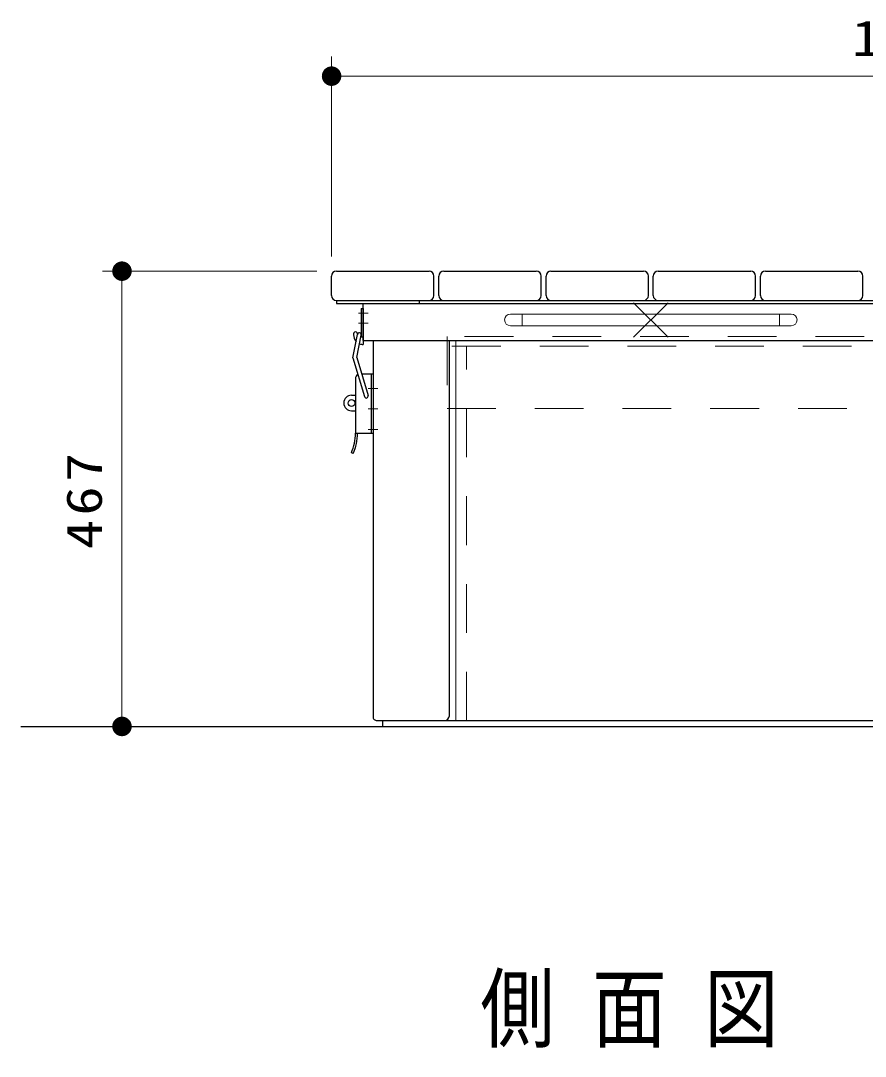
# Model space of a CAD drawing. Units: millimetres at full size, sheet at 1:20; details may follow other scales. Extents: x -7700 to 0, y 0 to 5340.
# Drawn here: x -3208 to -2341, y 1390 to 2452 of the extents above; entities that cross this region are included whole.
import ezdxf

# ---------------------------------------------------------------- set-up
doc = ezdxf.new("R2010")
doc.units = ezdxf.units.MM
doc.header["$LTSCALE"] = 20
doc.linetypes.add('USER1', pattern=[4.5, 2.5, -2])
doc.linetypes.add('USER2', pattern=[6, 3, -1, 1, -1])
doc.layers.add('layer1', color=7, linetype='Continuous', lineweight=25)
doc.styles.add('ＭＳ ゴシック', font='')
doc.styles.get('ＭＳ ゴシック').set_extended_font_data('MS Gothic')

# ---------------------------------------------------------------- blocks, each defined once
blk = doc.blocks.new('x')
at = {"color": 0, "linetype": 'Continuous', "lineweight": -2}
for p, q in [((-0.884, -0.884), (0.884, 0.884)), ((0.884, -0.884), (-0.884, 0.884))]:
    blk.add_line(p, q, dxfattribs=at)
blk = doc.blocks.new('filled_dot')
at = {"color": 0, "linetype": 'Continuous', "lineweight": -2, "const_width": 1.25}
blk.add_lwpolyline([(-0.625, 0, 1), (0.625, 0, 1)], format="xyb", close=True, dxfattribs=at)

msp = doc.modelspace()

# ---------------------------------------------------------------- linework, layer by layer
at = {"layer": 'layer1', "lineweight": 13}
for p, q in [((-2888.99, 2209.78), (-2888.99, 2414.78)), ((-2888.99, 2394.78), (-1683.99, 2394.78)), ((-2903.99, 2194.78), (-3123.99, 2194.78)), ((-3103.99, 1727.88), (-3103.99, 2194.78)), ((-2761.63, 1733.88), (-2761.63, 2123.58)), ((-2856.49, 1727.88), (-3123.99, 1727.88))]:
    msp.add_line(p, q, dxfattribs=at)
at = {"layer": 'layer1', "color": 63}
for p, q in [((-2888.99, 2169.78), (-2888.99, 2189.78)), ((-2883.99, 2194.78), (-2788.99, 2194.78)), ((-2783.99, 2169.78), (-2783.99, 2189.78)), ((-2778.99, 2169.78), (-2778.99, 2189.78)), ((-2773.99, 2194.78), (-2678.99, 2194.78)), ((-2673.99, 2169.78), (-2673.99, 2189.78)), ((-2668.99, 2169.78), (-2668.99, 2189.78)), ((-2663.99, 2194.78), (-2568.99, 2194.78)), ((-2563.99, 2169.78), (-2563.99, 2189.78)), ((-2558.99, 2169.78), (-2558.99, 2189.78)), ((-2553.99, 2194.78), (-2458.99, 2194.78)), ((-2453.99, 2169.78), (-2453.99, 2189.78)), ((-2448.99, 2169.78), (-2448.99, 2189.78)), ((-2443.99, 2194.78), (-2348.99, 2194.78)), ((-2343.99, 2169.78), (-2343.99, 2189.78)), ((-2883.99, 2164.78), (-2788.99, 2164.78)), ((-2773.99, 2164.78), (-2678.99, 2164.78)), ((-2663.99, 2164.78), (-2568.99, 2164.78)), ((-2553.99, 2164.78), (-2458.99, 2164.78)), ((-2443.99, 2164.78), (-2348.99, 2164.78))]:
    msp.add_line(p, q, dxfattribs=at)
at = {"layer": 'layer1'}
for p, q in [((-2883.99, 2164.78), (-2883.99, 2161.58)), ((-2883.99, 2164.78), (-1688.99, 2164.78)), ((-2883.99, 2161.58), (-1688.99, 2161.58)), ((-2856.49, 2123.58), (-2856.49, 2161.58)), ((-2798.99, 2164.78), (-2798.99, 2161.58)), ((-2856.49, 2123.58), (-1716.49, 2123.58)), ((-2846.49, 2123.58), (-2846.49, 1737.87)), ((-2768.18, 1738.88), (-2768.18, 2123.58)), ((-2842.49, 1733.88), (-1730.48, 1733.88)), ((-2836.49, 1727.88), (-2836.49, 1733.88)), ((-3207.88, 1727.88), (-2286.49, 1727.88))]:
    msp.add_line(p, q, dxfattribs=at)
at = {"layer": 'layer1', "color": 40}
for p, q in [((-2858.49, 2156.58), (-2858.49, 2127.58)), ((-2858.49, 2156.58), (-2856.49, 2156.58)), ((-2856.49, 2156.58), (-2856.49, 2119.58)), ((-2867.08, 2105.9), (-2862.45, 2129.96)), ((-2866.49, 2130.58), (-2866.49, 2129.58)), ((-2862.96, 2106.1), (-2858.52, 2129.2)), ((-2862.49, 2130.58), (-2862.49, 2129.58)), ((-2858.78, 2127.58), (-2856.49, 2127.58)), ((-2867.08, 2105.9), (-2855.31, 2066.13)), ((-2862.96, 2106.1), (-2851.47, 2067.26)), ((-2864.49, 2084.58), (-2864.49, 2028.58)), ((-2858.08, 2089.58), (-2846.49, 2089.58)), ((-2848.49, 2089.58), (-2848.49, 2028.58)), ((-2868.49, 2067.58), (-2864.49, 2067.58)), ((-2868.49, 2051.58), (-2864.49, 2051.58)), ((-2864.49, 2028.58), (-2846.49, 2028.58)), ((-2866.83, 2007.78), (-2868.66, 2008.58))]:
    msp.add_line(p, q, dxfattribs=at)
at = {"layer": 'layer1', "color": 40, "linetype": 'USER2', "lineweight": 13}
for p, q in [((-2861.49, 2151.58), (-2851.49, 2151.58)), ((-2861.49, 2141.58), (-2851.49, 2141.58)), ((-2851.49, 2074.58), (-2841.49, 2074.58)), ((-2851.49, 2053.58), (-2841.49, 2053.58)), ((-2851.49, 2032.58), (-2841.49, 2032.58))]:
    msp.add_line(p, q, dxfattribs=at)
at = {"layer": 'layer1', "color": 121, "lineweight": 13}
for p, q in [((-2693.49, 2150.78), (-2705.49, 2150.78)), ((-2693.49, 2150.78), (-2693.49, 2138.78)), ((-2429.49, 2150.78), (-2693.49, 2150.78)), ((-2429.49, 2150.78), (-2429.49, 2138.78)), ((-2417.49, 2150.78), (-2429.49, 2150.78)), ((-2705.49, 2138.78), (-2693.49, 2138.78)), ((-2693.49, 2138.78), (-2429.49, 2138.78)), ((-2429.49, 2138.78), (-2417.49, 2138.78))]:
    msp.add_line(p, q, dxfattribs=at)
at = {"layer": 'layer1', "color": 2, "linetype": 'USER1', "lineweight": 13}
for p, q in [((-1802.49, 2127.88), (-2770.49, 2127.88)), ((-2770.49, 2127.88), (-2770.49, 2053.88)), ((-2765.49, 2117.88), (-1807.49, 2117.88)), ((-2750.49, 1733.88), (-2750.49, 2117.88)), ((-2770.49, 2053.88), (-1802.49, 2053.88))]:
    msp.add_line(p, q, dxfattribs=at)
at = {"layer": 'layer1', "color": 40}
msp.add_circle((-2868.49, 2059.58), 3.5, dxfattribs=at)
at = {"layer": 'layer1', "color": 63}
for centre, start, end in [((-2883.99, 2189.78), 90, 180), ((-2788.99, 2189.78), 0, 90), ((-2773.99, 2189.78), 90, 180), ((-2678.99, 2189.78), 0, 90), ((-2663.99, 2189.78), 90, 180), ((-2568.99, 2189.78), 0, 90), ((-2553.99, 2189.78), 90, 180), ((-2458.99, 2189.78), 0, 90), ((-2443.99, 2189.78), 90, 180), ((-2348.99, 2189.78), 0, 90), ((-2883.99, 2169.78), 180, 270), ((-2788.99, 2169.78), 270, 0), ((-2773.99, 2169.78), 180, 270), ((-2678.99, 2169.78), 270, 0), ((-2663.99, 2169.78), 180, 270), ((-2568.99, 2169.78), 270, 0), ((-2553.99, 2169.78), 180, 270), ((-2458.99, 2169.78), 270, 0), ((-2443.99, 2169.78), 180, 270), ((-2348.99, 2169.78), 270, 0)]:
    msp.add_arc(centre, 5, start, end, dxfattribs=at)
at = {"layer": 'layer1', "color": 121, "lineweight": 13}
for centre, start, end in [((-2705.49, 2144.78), 90, 270), ((-2417.49, 2144.78), 270, 90)]:
    msp.add_arc(centre, 6, start, end, dxfattribs=at)
at = {"layer": 'layer1', "color": 40}
for centre, radius, start, end in [((-2864.49, 2130.58), 2, 0, 180.00001), ((-2856.49, 2129.58), 10, 179.99999, 222.7632), ((-2860.49, 2129.58), 2, 351.12258, 171.12258), ((-2856.49, 2129.58), 10, 248.00497, 270), ((-2859.49, 2084.58), 5, 120.69984, 180.00001), ((-2868.49, 2059.58), 8, 90, 270), ((-2853.39, 2066.7), 2, 196.48436, 16.48435), ((-2914.49, 2028.58), 50, 336.42182, 0), ((-2914.49, 2028.58), 52, 336.42182, 0)]:
    msp.add_arc(centre, radius, start, end, dxfattribs=at)
at = {"layer": 'layer1'}
for centre, radius, start, end in [((-2842.49, 1737.88), 4, 179.84112, 270), ((-2773.18, 1738.88), 5, 270, 360)]:
    msp.add_arc(centre, radius, start, end, dxfattribs=at)

# ---------------------------------------------------------------- block references
at = {"layer": 'layer1', "lineweight": 13, "xscale": 8, "yscale": 8}
msp.add_blockref('filled_dot', (-2888.99, 2394.78), dxfattribs=at)
for p, rotation in [((-3103.99, 2194.78), 270), ((-3103.99, 1727.88), 90)]:
    msp.add_blockref('filled_dot', p, dxfattribs=dict(at, rotation=rotation))
at = {"layer": 'layer1', "xscale": 20, "yscale": 20}
msp.add_blockref('x', (-2561.49, 2144.78), dxfattribs=at)

# ---------------------------------------------------------------- texts
at = {"layer": 'layer1', "style": 'ＭＳ ゴシック'}
for s, insert, char_height, attachment_point in [('\\T1.15;\\W1.2;1205', (-2286.49, 2414.78), 36.66, 8), ('\\T1.5;\\W0.85;側面図\u3000Ｓ＝1/20', (-2736.49, 1430.64), 65.98, 4)]:
    msp.add_mtext(s, dxfattribs=dict(at, insert=insert, char_height=char_height, attachment_point=attachment_point))
at = {"layer": 'layer1', "insert": (-3123.99, 1961.33), "char_height": 36.66, "attachment_point": 8, "rotation": 90, "style": 'ＭＳ ゴシック'}
msp.add_mtext('\\T1.15;\\W1.2;467', dxfattribs=at)

doc.saveas('drawing.dxf')
